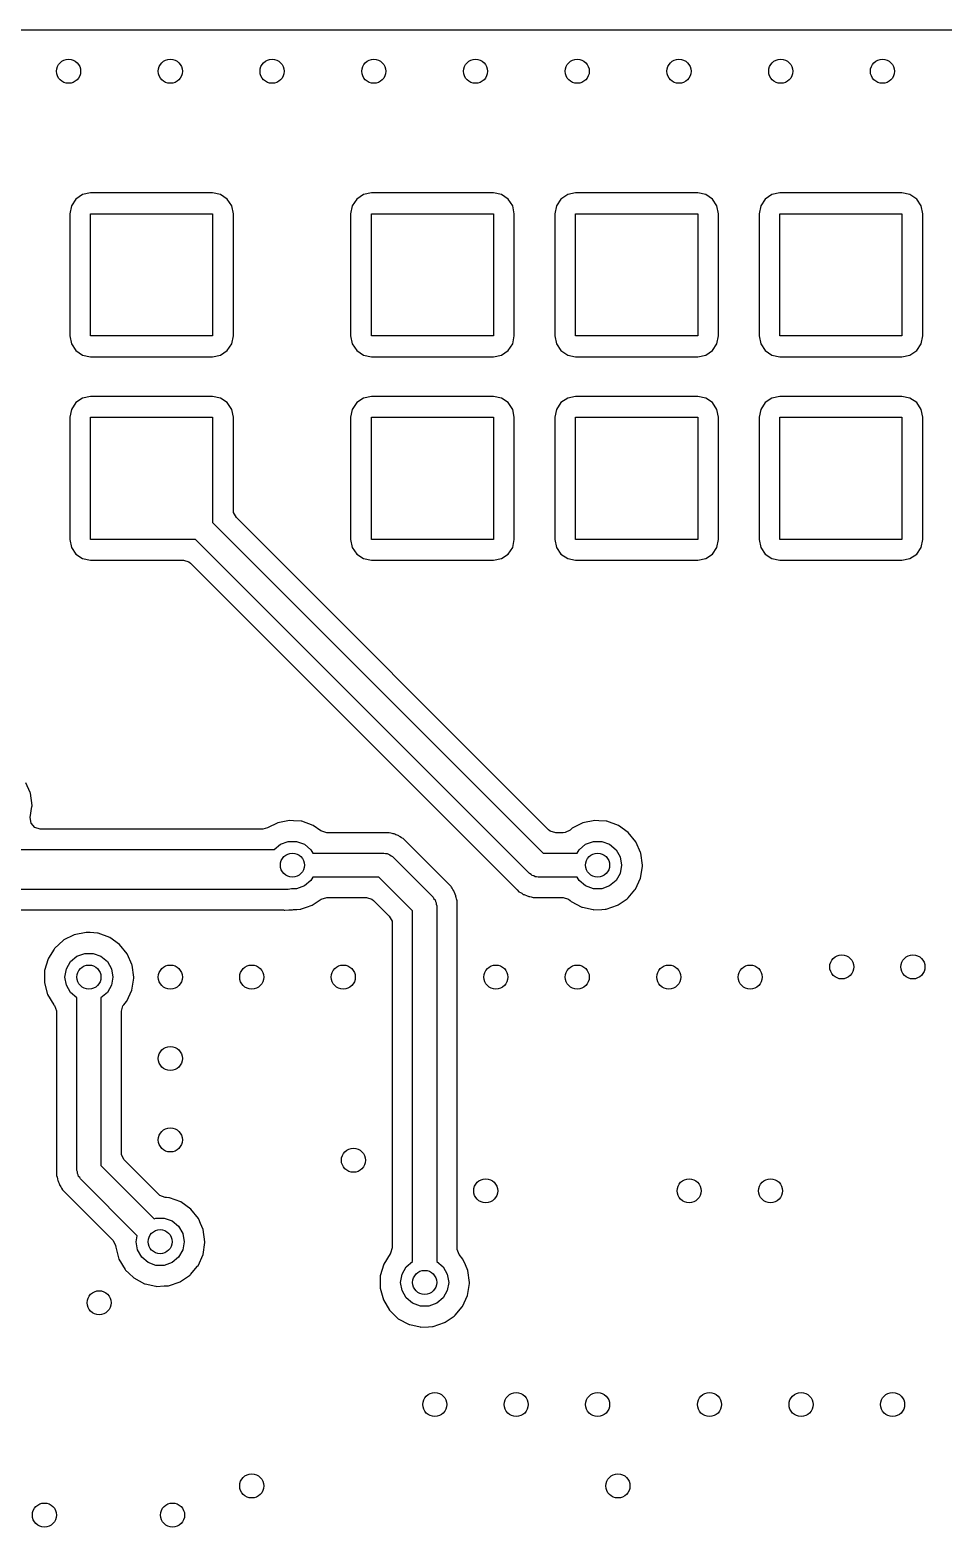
# Model space of a CAD drawing. Extents: x 5.33 to 7.27, y -5.07 to -3.93.
# Drawn here: x 6.381 to 6.83, y -4.665 to -3.93 of the extents above; entities that cross this region are included whole.
import ezdxf

# ---------------------------------------------------------------- set-up
doc = ezdxf.new("R2010")
doc.units = 0
doc.header["$MEASUREMENT"] = 0
doc.layers.add('BLACK', color=7, linetype='CONTINUOUS')

msp = doc.modelspace()

# ---------------------------------------------------------------- linework, layer by layer
at = {"layer": 'BLACK', "linetype": 'CONTINUOUS'}
for p, q in [((5.33465, -3.92969), (7.26535, -3.92969)), ((6.40356, -4.01278), (6.40135, -4.01609)), ((6.40688, -4.01056), (6.40356, -4.01278)), ((6.41079, -4.00978), (6.40688, -4.01056)), ((6.47079, -4.00978), (6.41079, -4.00978)), ((6.4747, -4.01056), (6.47079, -4.00978)), ((6.47801, -4.01278), (6.4747, -4.01056)), ((6.48023, -4.01609), (6.47801, -4.01278)), ((6.54159, -4.01278), (6.53938, -4.01609)), ((6.54491, -4.01056), (6.54159, -4.01278)), ((6.54882, -4.00978), (6.54491, -4.01056)), ((6.60882, -4.00978), (6.54882, -4.00978)), ((6.61273, -4.01056), (6.60882, -4.00978)), ((6.61604, -4.01278), (6.61273, -4.01056)), ((6.61826, -4.01609), (6.61604, -4.01278)), ((6.64199, -4.01278), (6.63977, -4.01609)), ((6.6453, -4.01056), (6.64199, -4.01278)), ((6.64921, -4.00978), (6.6453, -4.01056)), ((6.70921, -4.00978), (6.64921, -4.00978)), ((6.71312, -4.01056), (6.70921, -4.00978)), ((6.71644, -4.01278), (6.71312, -4.01056)), ((6.71865, -4.01609), (6.71644, -4.01278)), ((6.74238, -4.01278), (6.74017, -4.01609)), ((6.7457, -4.01056), (6.74238, -4.01278)), ((6.74961, -4.00978), (6.7457, -4.01056)), ((6.80961, -4.00978), (6.74961, -4.00978)), ((6.81352, -4.01056), (6.80961, -4.00978)), ((6.81683, -4.01278), (6.81352, -4.01056)), ((6.81905, -4.01609), (6.81683, -4.01278)), ((6.40135, -4.01609), (6.40057, -4.02)), ((6.40057, -4.02), (6.40057, -4.08)), ((6.41079, -4.08), (6.41079, -4.02)), ((6.41079, -4.02), (6.47079, -4.02)), ((6.47079, -4.02), (6.47079, -4.08)), ((6.481, -4.02), (6.48023, -4.01609)), ((6.481, -4.08), (6.481, -4.02)), ((6.53938, -4.01609), (6.5386, -4.02)), ((6.5386, -4.02), (6.5386, -4.08)), ((6.54882, -4.08), (6.54882, -4.02)), ((6.54882, -4.02), (6.60882, -4.02)), ((6.60882, -4.02), (6.60882, -4.08)), ((6.61904, -4.02), (6.61826, -4.01609)), ((6.61904, -4.08), (6.61904, -4.02)), ((6.63977, -4.01609), (6.639, -4.02)), ((6.639, -4.02), (6.639, -4.08)), ((6.64921, -4.08), (6.64921, -4.02)), ((6.64921, -4.02), (6.70921, -4.02)), ((6.70921, -4.02), (6.70921, -4.08)), ((6.71943, -4.02), (6.71865, -4.01609)), ((6.71943, -4.08), (6.71943, -4.02)), ((6.74017, -4.01609), (6.73939, -4.02)), ((6.73939, -4.02), (6.73939, -4.08)), ((6.74961, -4.08), (6.74961, -4.02)), ((6.74961, -4.02), (6.80961, -4.02)), ((6.80961, -4.02), (6.80961, -4.08)), ((6.81982, -4.02), (6.81905, -4.01609)), ((6.81982, -4.08), (6.81982, -4.02)), ((6.40057, -4.08), (6.40135, -4.08391)), ((6.47079, -4.08), (6.41079, -4.08)), ((6.48023, -4.08391), (6.481, -4.08)), ((6.5386, -4.08), (6.53938, -4.08391)), ((6.60882, -4.08), (6.54882, -4.08)), ((6.61826, -4.08391), (6.61904, -4.08)), ((6.639, -4.08), (6.63977, -4.08391)), ((6.70921, -4.08), (6.64921, -4.08)), ((6.71865, -4.08391), (6.71943, -4.08)), ((6.73939, -4.08), (6.74017, -4.08391)), ((6.80961, -4.08), (6.74961, -4.08)), ((6.81905, -4.08391), (6.81982, -4.08)), ((6.40135, -4.08391), (6.40356, -4.08722)), ((6.40356, -4.08722), (6.40688, -4.08944)), ((6.4747, -4.08944), (6.47801, -4.08722)), ((6.47801, -4.08722), (6.48023, -4.08391)), ((6.53938, -4.08391), (6.54159, -4.08722)), ((6.54159, -4.08722), (6.54491, -4.08944)), ((6.61273, -4.08944), (6.61604, -4.08722)), ((6.61604, -4.08722), (6.61826, -4.08391)), ((6.63977, -4.08391), (6.64199, -4.08722)), ((6.64199, -4.08722), (6.6453, -4.08944)), ((6.71312, -4.08944), (6.71644, -4.08722)), ((6.71644, -4.08722), (6.71865, -4.08391)), ((6.74017, -4.08391), (6.74238, -4.08722)), ((6.74238, -4.08722), (6.7457, -4.08944)), ((6.81352, -4.08944), (6.81683, -4.08722)), ((6.81683, -4.08722), (6.81905, -4.08391)), ((6.40688, -4.08944), (6.41079, -4.09022)), ((6.41079, -4.09022), (6.47079, -4.09022)), ((6.47079, -4.09022), (6.4747, -4.08944)), ((6.54491, -4.08944), (6.54882, -4.09022)), ((6.54882, -4.09022), (6.60882, -4.09022)), ((6.60882, -4.09022), (6.61273, -4.08944)), ((6.6453, -4.08944), (6.64921, -4.09022)), ((6.64921, -4.09022), (6.70921, -4.09022)), ((6.70921, -4.09022), (6.71312, -4.08944)), ((6.7457, -4.08944), (6.74961, -4.09022)), ((6.74961, -4.09022), (6.80961, -4.09022)), ((6.80961, -4.09022), (6.81352, -4.08944)), ((6.40688, -4.11056), (6.40356, -4.11278)), ((6.41079, -4.10978), (6.40688, -4.11056)), ((6.47079, -4.10978), (6.41079, -4.10978)), ((6.4747, -4.11056), (6.47079, -4.10978)), ((6.47801, -4.11278), (6.4747, -4.11056)), ((6.54491, -4.11056), (6.54159, -4.11278)), ((6.54882, -4.10978), (6.54491, -4.11056)), ((6.60882, -4.10978), (6.54882, -4.10978)), ((6.61273, -4.11056), (6.60882, -4.10978)), ((6.61604, -4.11278), (6.61273, -4.11056)), ((6.6453, -4.11056), (6.64199, -4.11278)), ((6.64921, -4.10978), (6.6453, -4.11056)), ((6.70921, -4.10978), (6.64921, -4.10978)), ((6.71312, -4.11056), (6.70921, -4.10978)), ((6.71644, -4.11278), (6.71312, -4.11056)), ((6.7457, -4.11056), (6.74238, -4.11278)), ((6.74961, -4.10978), (6.7457, -4.11056)), ((6.80961, -4.10978), (6.74961, -4.10978)), ((6.81352, -4.11056), (6.80961, -4.10978)), ((6.81683, -4.11278), (6.81352, -4.11056)), ((6.40135, -4.11609), (6.40057, -4.12)), ((6.40356, -4.11278), (6.40135, -4.11609)), ((6.48023, -4.11609), (6.47801, -4.11278)), ((6.481, -4.12), (6.48023, -4.11609)), ((6.53938, -4.11609), (6.5386, -4.12)), ((6.54159, -4.11278), (6.53938, -4.11609)), ((6.61826, -4.11609), (6.61604, -4.11278)), ((6.61904, -4.12), (6.61826, -4.11609)), ((6.63977, -4.11609), (6.639, -4.12)), ((6.64199, -4.11278), (6.63977, -4.11609)), ((6.71865, -4.11609), (6.71644, -4.11278)), ((6.71943, -4.12), (6.71865, -4.11609)), ((6.74017, -4.11609), (6.73939, -4.12)), ((6.74238, -4.11278), (6.74017, -4.11609)), ((6.81905, -4.11609), (6.81683, -4.11278)), ((6.81982, -4.12), (6.81905, -4.11609)), ((6.40057, -4.12), (6.40057, -4.18)), ((6.41079, -4.18), (6.41079, -4.12)), ((6.41079, -4.12), (6.47079, -4.12)), ((6.47079, -4.12), (6.47079, -4.17165)), ((6.481, -4.16564), (6.481, -4.12)), ((6.5386, -4.12), (6.5386, -4.18)), ((6.54882, -4.18), (6.54882, -4.12)), ((6.54882, -4.12), (6.60882, -4.12)), ((6.60882, -4.12), (6.60882, -4.18)), ((6.61904, -4.18), (6.61904, -4.12)), ((6.639, -4.12), (6.639, -4.18)), ((6.64921, -4.18), (6.64921, -4.12)), ((6.64921, -4.12), (6.70921, -4.12)), ((6.70921, -4.12), (6.70921, -4.18)), ((6.71943, -4.18), (6.71943, -4.12)), ((6.73939, -4.12), (6.73939, -4.18)), ((6.74961, -4.18), (6.74961, -4.12)), ((6.74961, -4.12), (6.80961, -4.12)), ((6.80961, -4.12), (6.80961, -4.18)), ((6.81982, -4.18), (6.81982, -4.12)), ((6.48112, -4.16669), (6.481, -4.16564)), ((6.48246, -4.16915), (6.48112, -4.16669)), ((6.63593, -4.32262), (6.48246, -4.16915)), ((6.47079, -4.17165), (6.63323, -4.33409)), ((6.40057, -4.18), (6.40135, -4.18391)), ((6.40135, -4.18391), (6.40356, -4.18722)), ((6.46244, -4.18), (6.41079, -4.18)), ((6.62661, -4.34418), (6.46244, -4.18)), ((6.5386, -4.18), (6.53938, -4.18391)), ((6.53938, -4.18391), (6.54159, -4.18722)), ((6.60882, -4.18), (6.54882, -4.18)), ((6.61604, -4.18722), (6.61826, -4.18391)), ((6.61826, -4.18391), (6.61904, -4.18)), ((6.639, -4.18), (6.63977, -4.18391)), ((6.63977, -4.18391), (6.64199, -4.18722)), ((6.70921, -4.18), (6.64921, -4.18)), ((6.71644, -4.18722), (6.71865, -4.18391)), ((6.71865, -4.18391), (6.71943, -4.18)), ((6.73939, -4.18), (6.74017, -4.18391)), ((6.74017, -4.18391), (6.74238, -4.18722)), ((6.80961, -4.18), (6.74961, -4.18)), ((6.81683, -4.18722), (6.81905, -4.18391)), ((6.81905, -4.18391), (6.81982, -4.18)), ((6.40356, -4.18722), (6.40688, -4.18944)), ((6.40688, -4.18944), (6.41079, -4.19022)), ((6.41079, -4.19022), (6.45643, -4.19022)), ((6.45643, -4.19022), (6.45911, -4.191)), ((6.45911, -4.191), (6.45994, -4.19167)), ((6.45994, -4.19167), (6.62041, -4.35214)), ((6.54159, -4.18722), (6.54491, -4.18944)), ((6.54491, -4.18944), (6.54882, -4.19022)), ((6.54882, -4.19022), (6.60882, -4.19022)), ((6.60882, -4.19022), (6.61273, -4.18944)), ((6.61273, -4.18944), (6.61604, -4.18722)), ((6.64199, -4.18722), (6.6453, -4.18944)), ((6.6453, -4.18944), (6.64921, -4.19022)), ((6.64921, -4.19022), (6.70921, -4.19022)), ((6.70921, -4.19022), (6.71312, -4.18944)), ((6.71312, -4.18944), (6.71644, -4.18722)), ((6.74238, -4.18722), (6.7457, -4.18944)), ((6.7457, -4.18944), (6.74961, -4.19022)), ((6.74961, -4.19022), (6.80961, -4.19022)), ((6.80961, -4.19022), (6.81352, -4.18944)), ((6.81352, -4.18944), (6.81683, -4.18722)), ((6.38108, -4.3044), (6.37898, -4.29953)), ((6.38122, -4.30471), (6.38108, -4.3044)), ((6.38203, -4.31063), (6.38122, -4.30471)), ((6.38116, -4.31653), (6.38199, -4.31127)), ((6.38155, -4.31937), (6.38116, -4.31653)), ((6.38199, -4.31127), (6.38202, -4.31109)), ((6.38202, -4.31109), (6.38203, -4.31063)), ((6.38338, -4.32148), (6.38155, -4.31937)), ((6.38606, -4.32227), (6.38338, -4.32148)), ((6.49554, -4.32227), (6.38606, -4.32227)), ((6.49779, -4.32173), (6.49554, -4.32227)), ((6.50276, -4.3192), (6.49779, -4.32173)), ((6.50862, -4.31802), (6.50276, -4.3192)), ((6.5106, -4.31816), (6.50862, -4.31802)), ((6.51424, -4.31843), (6.5106, -4.31816)), ((6.51458, -4.31845), (6.51424, -4.31843)), ((6.51424, -4.31843), (6.51424, -4.31843)), ((6.52021, -4.32048), (6.51458, -4.31845)), ((6.52397, -4.32316), (6.52021, -4.32048)), ((6.52685, -4.32407), (6.52397, -4.32316)), ((6.55624, -4.32407), (6.52685, -4.32407)), ((6.55625, -4.32408), (6.55624, -4.32407)), ((6.55626, -4.32408), (6.55625, -4.32408)), ((6.55752, -4.32408), (6.55626, -4.32408)), ((6.55836, -4.32435), (6.55752, -4.32408)), ((6.55911, -4.32453), (6.55836, -4.32435)), ((6.5596, -4.32461), (6.55911, -4.32453)), ((6.55998, -4.32467), (6.5596, -4.32461)), ((6.5596, -4.32461), (6.5596, -4.32461)), ((6.56033, -4.32484), (6.55998, -4.32467)), ((6.63676, -4.32329), (6.63593, -4.32262)), ((6.63944, -4.32407), (6.63676, -4.32329)), ((6.64314, -4.32407), (6.63944, -4.32407)), ((6.64399, -4.324), (6.64314, -4.32407)), ((6.6465, -4.32277), (6.64399, -4.324)), ((6.64718, -4.32214), (6.6465, -4.32277)), ((6.64743, -4.32191), (6.64718, -4.32214)), ((6.64718, -4.32214), (6.64718, -4.32214)), ((6.65276, -4.3192), (6.64743, -4.32191)), ((6.65862, -4.31802), (6.65276, -4.3192)), ((6.6606, -4.31816), (6.65862, -4.31802)), ((6.66424, -4.31843), (6.6606, -4.31816)), ((6.66458, -4.31845), (6.66424, -4.31843)), ((6.66424, -4.31843), (6.66424, -4.31843)), ((6.67021, -4.32048), (6.66458, -4.31845)), ((6.67508, -4.32394), (6.67021, -4.32048)), ((6.67884, -4.32859), (6.67508, -4.32394)), ((6.5011, -4.33229), (6.50409, -4.32977)), ((6.50409, -4.32977), (6.50795, -4.32837)), ((6.50795, -4.32837), (6.51205, -4.32837)), ((6.51205, -4.32837), (6.51591, -4.32977)), ((6.51591, -4.32977), (6.51905, -4.33241)), ((6.56076, -4.32507), (6.56033, -4.32484)), ((6.56033, -4.32484), (6.56033, -4.32484)), ((6.56148, -4.32536), (6.56076, -4.32507)), ((6.56195, -4.32551), (6.56148, -4.32536)), ((6.56232, -4.32564), (6.56195, -4.32551)), ((6.56195, -4.32551), (6.56195, -4.32551)), ((6.56264, -4.32586), (6.56232, -4.32564)), ((6.56303, -4.32615), (6.56264, -4.32586)), ((6.56264, -4.32586), (6.56264, -4.32586)), ((6.56369, -4.32656), (6.56303, -4.32615)), ((6.56448, -4.32696), (6.56369, -4.32656)), ((6.56537, -4.32785), (6.56448, -4.32696)), ((6.56538, -4.32786), (6.56537, -4.32785)), ((6.58714, -4.34962), (6.56538, -4.32786)), ((6.56538, -4.32786), (6.56538, -4.32786)), ((6.65095, -4.33241), (6.65409, -4.32977)), ((6.65409, -4.32977), (6.65795, -4.32837)), ((6.65795, -4.32837), (6.66205, -4.32837)), ((6.66205, -4.32837), (6.66591, -4.32977)), ((6.66591, -4.32977), (6.66905, -4.33241)), ((6.67898, -4.3289), (6.67884, -4.32859)), ((6.68108, -4.33377), (6.67898, -4.3289)), ((6.67898, -4.3289), (6.67898, -4.3289)), ((5.44621, -4.33229), (6.5011, -4.33229)), ((6.51905, -4.33241), (6.52002, -4.33409)), ((6.52002, -4.33409), (6.555, -4.33409)), ((6.555, -4.33409), (6.55575, -4.3343)), ((6.55575, -4.3343), (6.55653, -4.3343)), ((6.55653, -4.3343), (6.5572, -4.33468)), ((6.5572, -4.33468), (6.55795, -4.33489)), ((6.55795, -4.33489), (6.5585, -4.33544)), ((6.5585, -4.33544), (6.55918, -4.33582)), ((6.55918, -4.33582), (6.57918, -4.35582)), ((6.63323, -4.33409), (6.64998, -4.33409)), ((6.64998, -4.33409), (6.65095, -4.33241)), ((6.66905, -4.33241), (6.6711, -4.33596)), ((6.6711, -4.33596), (6.67181, -4.34)), ((6.68122, -4.33408), (6.68108, -4.33377)), ((6.68203, -4.34), (6.68122, -4.33408)), ((6.52002, -4.34591), (6.51905, -4.34759)), ((6.55255, -4.34591), (6.52002, -4.34591)), ((6.56909, -4.36245), (6.55255, -4.34591)), ((6.62728, -4.34456), (6.62661, -4.34418)), ((6.62783, -4.34511), (6.62728, -4.34456)), ((6.62859, -4.34532), (6.62783, -4.34511)), ((6.62926, -4.3457), (6.62859, -4.34532)), ((6.63004, -4.3457), (6.62926, -4.3457)), ((6.63079, -4.34591), (6.63004, -4.3457)), ((6.64998, -4.34591), (6.63079, -4.34591)), ((6.65095, -4.34759), (6.64998, -4.34591)), ((6.6711, -4.34404), (6.66905, -4.34759)), ((6.67181, -4.34), (6.6711, -4.34404)), ((6.6786, -4.3518), (6.68109, -4.34637)), ((6.68109, -4.34637), (6.68183, -4.3417)), ((6.68183, -4.3417), (6.68202, -4.34046)), ((6.68202, -4.34046), (6.68203, -4.34)), ((6.50787, -4.35197), (5.44213, -4.35197)), ((6.50958, -4.35163), (6.50787, -4.35197)), ((6.51205, -4.35163), (6.50958, -4.35163)), ((6.51591, -4.35023), (6.51205, -4.35163)), ((6.51905, -4.34759), (6.51591, -4.35023)), ((6.58715, -4.34963), (6.58714, -4.34962)), ((6.58714, -4.34962), (6.58714, -4.34962)), ((6.58804, -4.35052), (6.58715, -4.34963)), ((6.58822, -4.35087), (6.58804, -4.35052)), ((6.58844, -4.35131), (6.58822, -4.35087)), ((6.58885, -4.35197), (6.58844, -4.35131)), ((6.58936, -4.35268), (6.58885, -4.35197)), ((6.58949, -4.35305), (6.58936, -4.35268)), ((6.58964, -4.35352), (6.58949, -4.35305)), ((6.58949, -4.35305), (6.58949, -4.35305)), ((6.58993, -4.35424), (6.58964, -4.35352)), ((6.62041, -4.35214), (6.62041, -4.35214)), ((6.62041, -4.35214), (6.62042, -4.35215)), ((6.62042, -4.35215), (6.62131, -4.35304)), ((6.62131, -4.35304), (6.62209, -4.35344)), ((6.62209, -4.35344), (6.62276, -4.35385)), ((6.62276, -4.35385), (6.62347, -4.35436)), ((6.65409, -4.35023), (6.65095, -4.34759)), ((6.65795, -4.35163), (6.65409, -4.35023)), ((6.66205, -4.35163), (6.65795, -4.35163)), ((6.66591, -4.35023), (6.66205, -4.35163)), ((6.66905, -4.34759), (6.66591, -4.35023)), ((6.67496, -4.35611), (6.67838, -4.35206)), ((6.67838, -4.35206), (6.6786, -4.3518)), ((6.67838, -4.35206), (6.67838, -4.35206)), ((6.51413, -4.36164), (6.51445, -4.36153)), ((6.51445, -4.36153), (6.51696, -4.36068)), ((6.51445, -4.36153), (6.51445, -4.36153)), ((6.51696, -4.36068), (6.51979, -4.35973)), ((6.51979, -4.35973), (6.52413, -4.35678)), ((6.52413, -4.35678), (6.52692, -4.35593)), ((6.52692, -4.35593), (6.54635, -4.35593)), ((6.54635, -4.35593), (6.54903, -4.35671)), ((6.54903, -4.35671), (6.54986, -4.35738)), ((6.54986, -4.35738), (6.55762, -4.36514)), ((6.57918, -4.35582), (6.57956, -4.3565)), ((6.57956, -4.3565), (6.58011, -4.35705)), ((6.58011, -4.35705), (6.58032, -4.3578)), ((6.58032, -4.3578), (6.5807, -4.35847)), ((6.5807, -4.35847), (6.5807, -4.35925)), ((6.5807, -4.35925), (6.58091, -4.36)), ((6.58091, -4.36), (6.58091, -4.53477)), ((6.59033, -4.35502), (6.58993, -4.35424)), ((6.59039, -4.3554), (6.59033, -4.35502)), ((6.59047, -4.35589), (6.59039, -4.3554)), ((6.59039, -4.3554), (6.59039, -4.3554)), ((6.59065, -4.35664), (6.59047, -4.35589)), ((6.59092, -4.35748), (6.59065, -4.35664)), ((6.59092, -4.35874), (6.59092, -4.35748)), ((6.59092, -4.35875), (6.59092, -4.35874)), ((6.59093, -4.35876), (6.59092, -4.35875)), ((6.59093, -4.52823), (6.59093, -4.35876)), ((6.62347, -4.35436), (6.62384, -4.35449)), ((6.62384, -4.35449), (6.62384, -4.35449)), ((6.62384, -4.35449), (6.6243, -4.35464)), ((6.6243, -4.35464), (6.62502, -4.35493)), ((6.62502, -4.35493), (6.62546, -4.35516)), ((6.62546, -4.35516), (6.62546, -4.35516)), ((6.62546, -4.35516), (6.62581, -4.35533)), ((6.62581, -4.35533), (6.62619, -4.35539)), ((6.62619, -4.35539), (6.62619, -4.35539)), ((6.62619, -4.35539), (6.62658, -4.35546)), ((6.62658, -4.35546), (6.62667, -4.35547)), ((6.62667, -4.35547), (6.62743, -4.35565)), ((6.62743, -4.35565), (6.62789, -4.3558)), ((6.62789, -4.3558), (6.62789, -4.3558)), ((6.62789, -4.3558), (6.62827, -4.35592)), ((6.62827, -4.35592), (6.62952, -4.35592)), ((6.62952, -4.35592), (6.62954, -4.35592)), ((6.62954, -4.35592), (6.62954, -4.35593)), ((6.62954, -4.35593), (6.64308, -4.35593)), ((6.64308, -4.35593), (6.64576, -4.35671)), ((6.64576, -4.35671), (6.64652, -4.35731)), ((6.64652, -4.35731), (6.64705, -4.35782)), ((6.64705, -4.35782), (6.65232, -4.36065)), ((6.65232, -4.36065), (6.65265, -4.36072)), ((6.65265, -4.36072), (6.65265, -4.36072)), ((6.65265, -4.36072), (6.65783, -4.36188)), ((6.66413, -4.36164), (6.66979, -4.35973)), ((6.66979, -4.35973), (6.67007, -4.35954)), ((6.67007, -4.35954), (6.67446, -4.35656)), ((6.67007, -4.35954), (6.67007, -4.35954)), ((6.67446, -4.35656), (6.67474, -4.35637)), ((6.67446, -4.35656), (6.67446, -4.35656)), ((6.67474, -4.35637), (6.67496, -4.35611)), ((5.44472, -4.36199), (6.50512, -4.36199)), ((6.50512, -4.36199), (6.50556, -4.36204)), ((6.50556, -4.36204), (6.50556, -4.36202)), ((6.50556, -4.36202), (6.50592, -4.36205)), ((6.50592, -4.36205), (6.50626, -4.36212)), ((6.50626, -4.36212), (6.50824, -4.362)), ((6.50824, -4.362), (6.50855, -4.36199)), ((6.50855, -4.36199), (6.50924, -4.36199)), ((6.50924, -4.36199), (6.5097, -4.36193)), ((6.5097, -4.36193), (6.51009, -4.36189)), ((6.51009, -4.36189), (6.51056, -4.36186)), ((6.51056, -4.36186), (6.51194, -4.36177)), ((6.51194, -4.36177), (6.51197, -4.36176)), ((6.51197, -4.36176), (6.51211, -4.36174)), ((6.51211, -4.36174), (6.51379, -4.36166)), ((6.51379, -4.36166), (6.51413, -4.36164)), ((6.51379, -4.36166), (6.51379, -4.36166)), ((6.55762, -4.36514), (6.55896, -4.3676)), ((6.55896, -4.3676), (6.55907, -4.36865)), ((6.55907, -4.36865), (6.55907, -4.52798)), ((6.56909, -4.53477), (6.56909, -4.36245)), ((6.65783, -4.36188), (6.65783, -4.36188)), ((6.65783, -4.36188), (6.65816, -4.36195)), ((6.65816, -4.36195), (6.66211, -4.36174)), ((6.66211, -4.36174), (6.66379, -4.36166)), ((6.66379, -4.36166), (6.66413, -4.36164)), ((6.66379, -4.36166), (6.66379, -4.36166)), ((6.40245, -4.37435), (6.39773, -4.37676)), ((6.40276, -4.3742), (6.40245, -4.37435)), ((6.40862, -4.37302), (6.40276, -4.3742)), ((6.4106, -4.37316), (6.40862, -4.37302)), ((6.41424, -4.37343), (6.4106, -4.37316)), ((6.41458, -4.37345), (6.41424, -4.37343)), ((6.41424, -4.37343), (6.41424, -4.37343)), ((6.42021, -4.37548), (6.41458, -4.37345)), ((6.42508, -4.37894), (6.42021, -4.37548)), ((6.39285, -4.38125), (6.39012, -4.38565)), ((6.39303, -4.38096), (6.39285, -4.38125)), ((6.39285, -4.38125), (6.39285, -4.38125)), ((6.39743, -4.37691), (6.39303, -4.38096)), ((6.39773, -4.37676), (6.39743, -4.37691)), ((6.39773, -4.37676), (6.39773, -4.37676)), ((6.40409, -4.38477), (6.40795, -4.38337)), ((6.40795, -4.38337), (6.41205, -4.38337)), ((6.41205, -4.38337), (6.41591, -4.38477)), ((6.42884, -4.38359), (6.42508, -4.37894)), ((6.42898, -4.3839), (6.42884, -4.38359)), ((6.38988, -4.38604), (6.38821, -4.39178)), ((6.39012, -4.38565), (6.38988, -4.38604)), ((6.39819, -4.395), (6.3989, -4.39096)), ((6.3989, -4.39096), (6.40095, -4.38741)), ((6.40095, -4.38741), (6.40409, -4.38477)), ((6.41591, -4.38477), (6.41905, -4.38741)), ((6.41905, -4.38741), (6.4211, -4.39096)), ((6.4211, -4.39096), (6.42181, -4.395)), ((6.43108, -4.38877), (6.42898, -4.3839)), ((6.42898, -4.3839), (6.42898, -4.3839)), ((6.43122, -4.38908), (6.43108, -4.38877)), ((6.43203, -4.395), (6.43122, -4.38908)), ((6.38821, -4.39178), (6.38815, -4.39776)), ((6.38815, -4.39776), (6.38969, -4.40354)), ((6.3989, -4.39904), (6.39819, -4.395)), ((6.42181, -4.395), (6.4211, -4.39904)), ((6.43109, -4.40137), (6.43202, -4.39546)), ((6.43202, -4.39546), (6.43203, -4.395)), ((6.38969, -4.40354), (6.39274, -4.40868)), ((6.40095, -4.40259), (6.3989, -4.39904)), ((6.40409, -4.40523), (6.40095, -4.40259)), ((6.40409, -4.49), (6.40409, -4.40523)), ((6.41905, -4.40259), (6.41591, -4.40523)), ((6.41591, -4.40523), (6.41591, -4.48755)), ((6.4211, -4.39904), (6.41905, -4.40259)), ((6.4286, -4.4068), (6.43109, -4.40137)), ((6.39274, -4.40868), (6.39298, -4.40892)), ((6.39298, -4.40892), (6.393, -4.40894)), ((6.393, -4.40894), (6.39405, -4.41153)), ((6.39405, -4.41153), (6.39407, -4.41202)), ((6.39407, -4.41202), (6.39407, -4.49124)), ((6.42593, -4.41178), (6.42671, -4.4091)), ((6.42593, -4.48135), (6.42593, -4.41178)), ((6.42671, -4.4091), (6.4271, -4.40858)), ((6.4271, -4.40858), (6.42838, -4.40706)), ((6.42838, -4.40706), (6.4286, -4.4068)), ((6.42838, -4.40706), (6.42838, -4.40706)), ((6.42604, -4.4824), (6.42593, -4.48135)), ((6.42738, -4.48486), (6.42604, -4.4824)), ((6.44439, -4.50186), (6.42738, -4.48486)), ((6.39407, -4.49124), (6.39408, -4.49125)), ((6.39408, -4.49125), (6.39408, -4.49126)), ((6.39408, -4.49126), (6.39408, -4.49252)), ((6.39408, -4.49252), (6.39435, -4.49336)), ((6.39435, -4.49336), (6.39453, -4.49411)), ((6.4043, -4.49075), (6.40409, -4.49)), ((6.4043, -4.49153), (6.4043, -4.49075)), ((6.40468, -4.4922), (6.4043, -4.49153)), ((6.40489, -4.49295), (6.40468, -4.4922)), ((6.40544, -4.4935), (6.40489, -4.49295)), ((6.40582, -4.49418), (6.40544, -4.4935)), ((6.41591, -4.48755), (6.44205, -4.5137)), ((6.39453, -4.49411), (6.39456, -4.49432)), ((6.39456, -4.49432), (6.39467, -4.49498)), ((6.39467, -4.49498), (6.39484, -4.49533)), ((6.39484, -4.49533), (6.39484, -4.49533)), ((6.39484, -4.49533), (6.39507, -4.49576)), ((6.39507, -4.49576), (6.39536, -4.49648)), ((6.39536, -4.49648), (6.39551, -4.49695)), ((6.39551, -4.49695), (6.39564, -4.49732)), ((6.39564, -4.49732), (6.39586, -4.49764)), ((6.39586, -4.49764), (6.39586, -4.49764)), ((6.39586, -4.49764), (6.39615, -4.49803)), ((6.39615, -4.49803), (6.39656, -4.49869)), ((6.39656, -4.49869), (6.39696, -4.49948)), ((6.39696, -4.49948), (6.39785, -4.50037)), ((6.39785, -4.50037), (6.39786, -4.50038)), ((6.39786, -4.50038), (6.39786, -4.50038)), ((6.39786, -4.50038), (6.4217, -4.52422)), ((6.43371, -4.52206), (6.40582, -4.49418)), ((6.44491, -4.50232), (6.44439, -4.50186)), ((6.44753, -4.5033), (6.44491, -4.50232)), ((6.44817, -4.50335), (6.44753, -4.5033)), ((6.44924, -4.50343), (6.44817, -4.50335)), ((6.44958, -4.50345), (6.44924, -4.50343)), ((6.44924, -4.50343), (6.44924, -4.50343)), ((6.45521, -4.50548), (6.44958, -4.50345)), ((6.46008, -4.50894), (6.45521, -4.50548)), ((6.44205, -4.5137), (6.44295, -4.51337)), ((6.44295, -4.51337), (6.44705, -4.51337)), ((6.44705, -4.51337), (6.45091, -4.51477)), ((6.45091, -4.51477), (6.45405, -4.51741)), ((6.46384, -4.51359), (6.46008, -4.50894)), ((6.46398, -4.5139), (6.46384, -4.51359)), ((6.46489, -4.51601), (6.46398, -4.5139)), ((6.46398, -4.5139), (6.46398, -4.5139)), ((6.43319, -4.525), (6.43371, -4.52206)), ((6.45405, -4.51741), (6.4561, -4.52096)), ((6.4561, -4.52096), (6.45681, -4.525)), ((6.46622, -4.51908), (6.46489, -4.51601)), ((6.46703, -4.525), (6.46622, -4.51908)), ((6.4217, -4.52422), (6.42304, -4.52667)), ((6.42304, -4.52667), (6.42311, -4.5271)), ((6.42311, -4.5271), (6.42315, -4.52742)), ((6.42315, -4.52742), (6.42315, -4.52776)), ((6.42315, -4.52776), (6.42469, -4.53354)), ((6.4339, -4.52904), (6.43319, -4.525)), ((6.43595, -4.53259), (6.4339, -4.52904)), ((6.4561, -4.52904), (6.45405, -4.53259)), ((6.45681, -4.525), (6.4561, -4.52904)), ((6.46609, -4.53137), (6.46702, -4.52546)), ((6.46702, -4.52546), (6.46703, -4.525)), ((6.55829, -4.53066), (6.55816, -4.53084)), ((6.55907, -4.52798), (6.55829, -4.53066)), ((6.59095, -4.52877), (6.59093, -4.52823)), ((6.59203, -4.53135), (6.59095, -4.52877)), ((6.42469, -4.53354), (6.42774, -4.53868)), ((6.43909, -4.53523), (6.43595, -4.53259)), ((6.44295, -4.53663), (6.43909, -4.53523)), ((6.44705, -4.53663), (6.44295, -4.53663)), ((6.45091, -4.53523), (6.44705, -4.53663)), ((6.45405, -4.53259), (6.45091, -4.53523)), ((6.45996, -4.54111), (6.46338, -4.53706)), ((6.46338, -4.53706), (6.4636, -4.5368)), ((6.46338, -4.53706), (6.46338, -4.53706)), ((6.4636, -4.5368), (6.46609, -4.53137)), ((6.55488, -4.53604), (6.55321, -4.54178)), ((6.55803, -4.53096), (6.55488, -4.53604)), ((6.55816, -4.53084), (6.55803, -4.53096)), ((6.5639, -4.54096), (6.56595, -4.53741)), ((6.56595, -4.53741), (6.56909, -4.53477)), ((6.58091, -4.53477), (6.58405, -4.53741)), ((6.58405, -4.53741), (6.5861, -4.54096)), ((6.59384, -4.53359), (6.59203, -4.53135)), ((6.59398, -4.5339), (6.59384, -4.53359)), ((6.59506, -4.5364), (6.59398, -4.5339)), ((6.59398, -4.5339), (6.59398, -4.5339)), ((6.59622, -4.53908), (6.59506, -4.5364)), ((6.42774, -4.53868), (6.42798, -4.53892)), ((6.42798, -4.53892), (6.42798, -4.53892)), ((6.42798, -4.53892), (6.4296, -4.54047)), ((6.4296, -4.54047), (6.43205, -4.54282)), ((6.43205, -4.54282), (6.43732, -4.54565)), ((6.44913, -4.54664), (6.45479, -4.54473)), ((6.45479, -4.54473), (6.45507, -4.54454)), ((6.45507, -4.54454), (6.45946, -4.54156)), ((6.45507, -4.54454), (6.45507, -4.54454)), ((6.45946, -4.54156), (6.45974, -4.54137)), ((6.45946, -4.54156), (6.45946, -4.54156)), ((6.45974, -4.54137), (6.45996, -4.54111)), ((6.55318, -4.54473), (6.55315, -4.54776)), ((6.55321, -4.54212), (6.55318, -4.54473)), ((6.55321, -4.54178), (6.55321, -4.54212)), ((6.55321, -4.54212), (6.55321, -4.54212)), ((6.56319, -4.545), (6.5639, -4.54096)), ((6.5639, -4.54904), (6.56319, -4.545)), ((6.5861, -4.54096), (6.58681, -4.545)), ((6.58681, -4.545), (6.5861, -4.54904)), ((6.59703, -4.545), (6.59622, -4.53908)), ((6.59702, -4.54546), (6.59703, -4.545)), ((6.43732, -4.54565), (6.43765, -4.54572)), ((6.43765, -4.54572), (6.43765, -4.54572)), ((6.43765, -4.54572), (6.44283, -4.54688)), ((6.44283, -4.54688), (6.44283, -4.54688)), ((6.44283, -4.54688), (6.44316, -4.54695)), ((6.44316, -4.54695), (6.44692, -4.54675)), ((6.44692, -4.54675), (6.44879, -4.54666)), ((6.44879, -4.54666), (6.44913, -4.54664)), ((6.44879, -4.54666), (6.44879, -4.54666)), ((6.55315, -4.54776), (6.55469, -4.55354)), ((6.56595, -4.55259), (6.5639, -4.54904)), ((6.56909, -4.55523), (6.56595, -4.55259)), ((6.58405, -4.55259), (6.58091, -4.55523)), ((6.5861, -4.54904), (6.58405, -4.55259)), ((6.5936, -4.5568), (6.59609, -4.55137)), ((6.59609, -4.55137), (6.59702, -4.54546)), ((6.55469, -4.55354), (6.55774, -4.55868)), ((6.55774, -4.55868), (6.55798, -4.55892)), ((6.55798, -4.55892), (6.55798, -4.55892)), ((6.55798, -4.55892), (6.55911, -4.56)), ((6.55911, -4.56), (6.56205, -4.56282)), ((6.57295, -4.55663), (6.56909, -4.55523)), ((6.57705, -4.55663), (6.57295, -4.55663)), ((6.58091, -4.55523), (6.57705, -4.55663)), ((6.58996, -4.56111), (6.59338, -4.55706)), ((6.59338, -4.55706), (6.5936, -4.5568)), ((6.59338, -4.55706), (6.59338, -4.55706)), ((6.56205, -4.56282), (6.56732, -4.56565)), ((6.56732, -4.56565), (6.56765, -4.56572)), ((6.56765, -4.56572), (6.56765, -4.56572)), ((6.56765, -4.56572), (6.57283, -4.56688)), ((6.57283, -4.56688), (6.57283, -4.56688)), ((6.57283, -4.56688), (6.57316, -4.56695)), ((6.57316, -4.56695), (6.57692, -4.56675)), ((6.57692, -4.56675), (6.57879, -4.56666)), ((6.57879, -4.56666), (6.57913, -4.56664)), ((6.57879, -4.56666), (6.57879, -4.56666)), ((6.57913, -4.56664), (6.58479, -4.56473)), ((6.58479, -4.56473), (6.58507, -4.56454)), ((6.58507, -4.56454), (6.58946, -4.56156)), ((6.58507, -4.56454), (6.58507, -4.56454)), ((6.58946, -4.56156), (6.58974, -4.56137)), ((6.58946, -4.56156), (6.58946, -4.56156)), ((6.58974, -4.56137), (6.58996, -4.56111))]:
    msp.add_line(p, q, dxfattribs=at)
at = {"layer": 'BLACK'}
for centre in [(6.4, -3.95), (6.45, -3.95), (6.5, -3.95), (6.55, -3.95), (6.6, -3.95), (6.65, -3.95), (6.7, -3.95), (6.75, -3.95), (6.8, -3.95), (6.51, -4.34), (6.66, -4.34), (6.41, -4.395), (6.45, -4.395), (6.49, -4.395), (6.535, -4.395), (6.61, -4.395), (6.65, -4.395), (6.695, -4.395), (6.735, -4.395), (6.78, -4.39), (6.815, -4.39), (6.45, -4.435), (6.45, -4.475), (6.54, -4.485), (6.605, -4.5), (6.705, -4.5), (6.745, -4.5), (6.445, -4.525), (6.575, -4.545), (6.415, -4.555), (6.58, -4.605), (6.62, -4.605), (6.66, -4.605), (6.715, -4.605), (6.76, -4.605), (6.805, -4.605), (6.49, -4.645), (6.67, -4.645), (6.38811, -4.65929), (6.4511, -4.65929)]:
    msp.add_circle(centre, 0.00591, dxfattribs=at)

doc.saveas('drawing.dxf')
